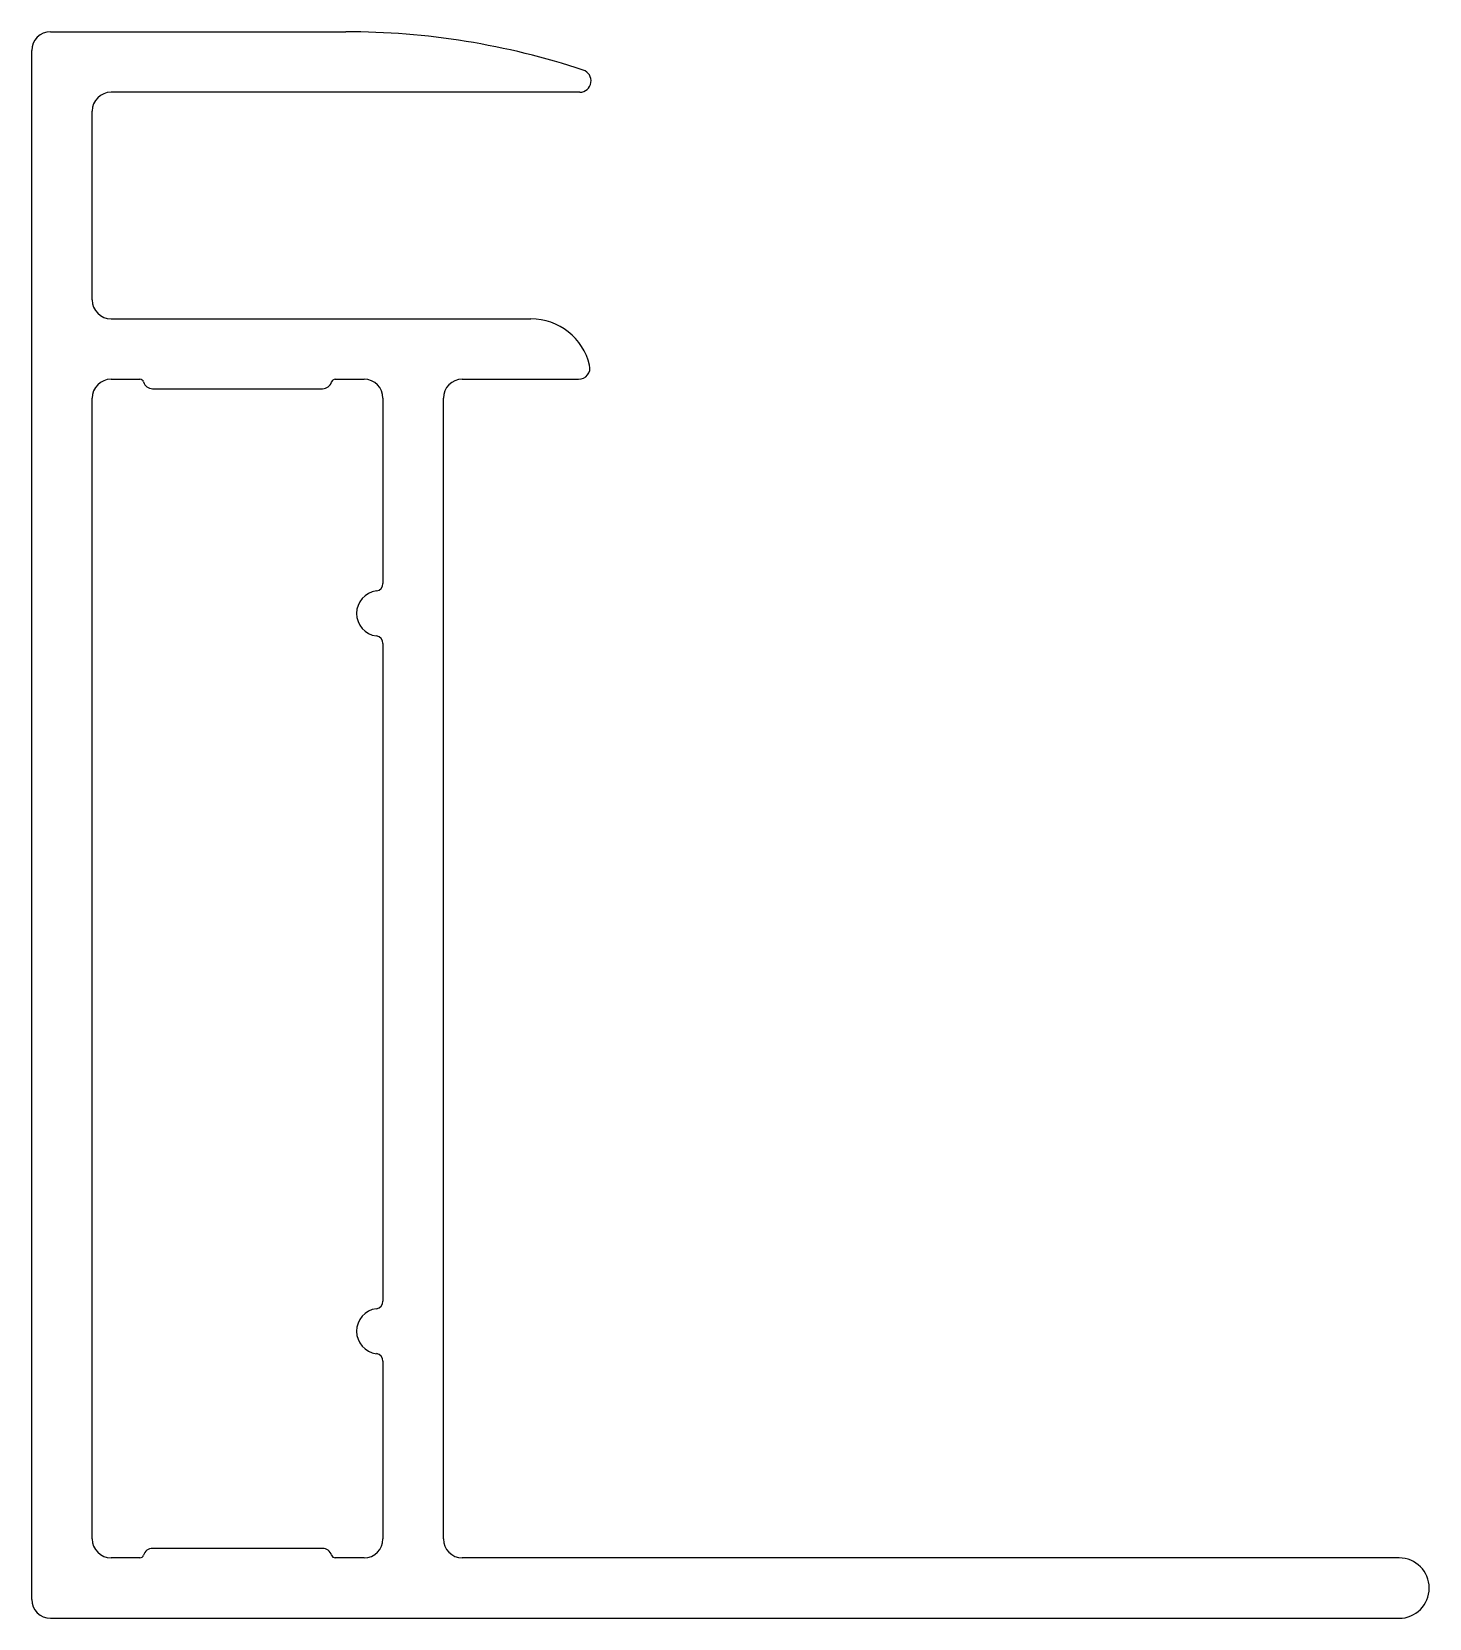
# Model space of a CAD drawing. Extents: x 398.2 to 435.2, y 716.1 to 758.1.
import ezdxf

# ---------------------------------------------------------------- set-up
doc = ezdxf.new("R2010")
doc.units = 0
doc.layers.get('0').update_dxf_attribs({"linetype": 'CONTINUOUS'})

msp = doc.modelspace()

# ---------------------------------------------------------------- linework, layer by layer
for p, q in [((398.68, 758.093), (406.492, 758.093)), ((398.18, 716.593), (398.18, 757.593)), ((412.689, 756.493), (400.28, 756.493)), ((399.78, 750.993), (399.78, 755.993)), ((400.28, 750.493), (411.394, 750.493)), ((400.28, 748.893), (401.045, 748.893)), ((406.215, 748.893), (406.98, 748.893)), ((409.58, 748.893), (412.659, 748.893)), ((401.38, 748.643), (405.88, 748.643)), ((399.78, 718.193), (399.78, 748.393)), ((407.48, 748.393), (407.48, 743.487)), ((409.08, 718.193), (409.08, 748.393)), ((407.48, 741.9), (407.48, 724.487)), ((407.48, 722.9), (407.48, 718.193)), ((405.88, 717.943), (401.38, 717.943)), ((401.045, 717.693), (400.28, 717.693)), ((406.98, 717.693), (406.215, 717.693)), ((434.38, 717.693), (409.58, 717.693)), ((398.68, 716.093), (434.38, 716.093))]:
    msp.add_line(p, q)
for centre, radius, start, end in [((398.68, 757.593), 0.5, 90, 180), ((406.492, 738.093), 20, 71.6659, 90), ((412.689, 756.793), 0.3, 270, 71.6659), ((400.28, 755.993), 0.5, 90, 180), ((400.28, 750.993), 0.5, 180, 270), ((411.394, 748.893), 1.6, 13.3424, 90), ((400.28, 748.393), 0.5, 90, 180), ((401.045, 748.793), 0.1, 16.6015, 90), ((406.215, 748.793), 0.1, 90, 163.3985), ((406.98, 748.393), 0.5, 0, 90), ((409.58, 748.393), 0.5, 90, 180), ((412.659, 749.193), 0.3, 270, 13.3424), ((401.38, 748.893), 0.25, 196.6015, 270), ((405.88, 748.893), 0.25, 270, 343.3985), ((407.28, 743.487), 0.2, 277.1808, 0), ((407.38, 742.693), 0.6, 97.1808, 262.8192), ((407.28, 741.9), 0.2, 0, 82.8192), ((407.38, 723.693), 0.6, 97.1808, 262.8192), ((407.28, 724.487), 0.2, 277.1808, 0), ((407.28, 722.9), 0.2, 0, 82.8192), ((400.28, 718.193), 0.5, 180, 270), ((401.38, 717.693), 0.25, 90, 163.3985), ((405.88, 717.693), 0.25, 16.6015, 90), ((406.98, 718.193), 0.5, 270, 0), ((409.58, 718.193), 0.5, 180, 270), ((401.045, 717.793), 0.1, 270, 343.3985), ((406.215, 717.793), 0.1, 196.6015, 270), ((434.38, 716.893), 0.8, 270, 90), ((398.68, 716.593), 0.5, 180, 270)]:
    msp.add_arc(centre, radius, start, end)

doc.saveas('drawing.dxf')
